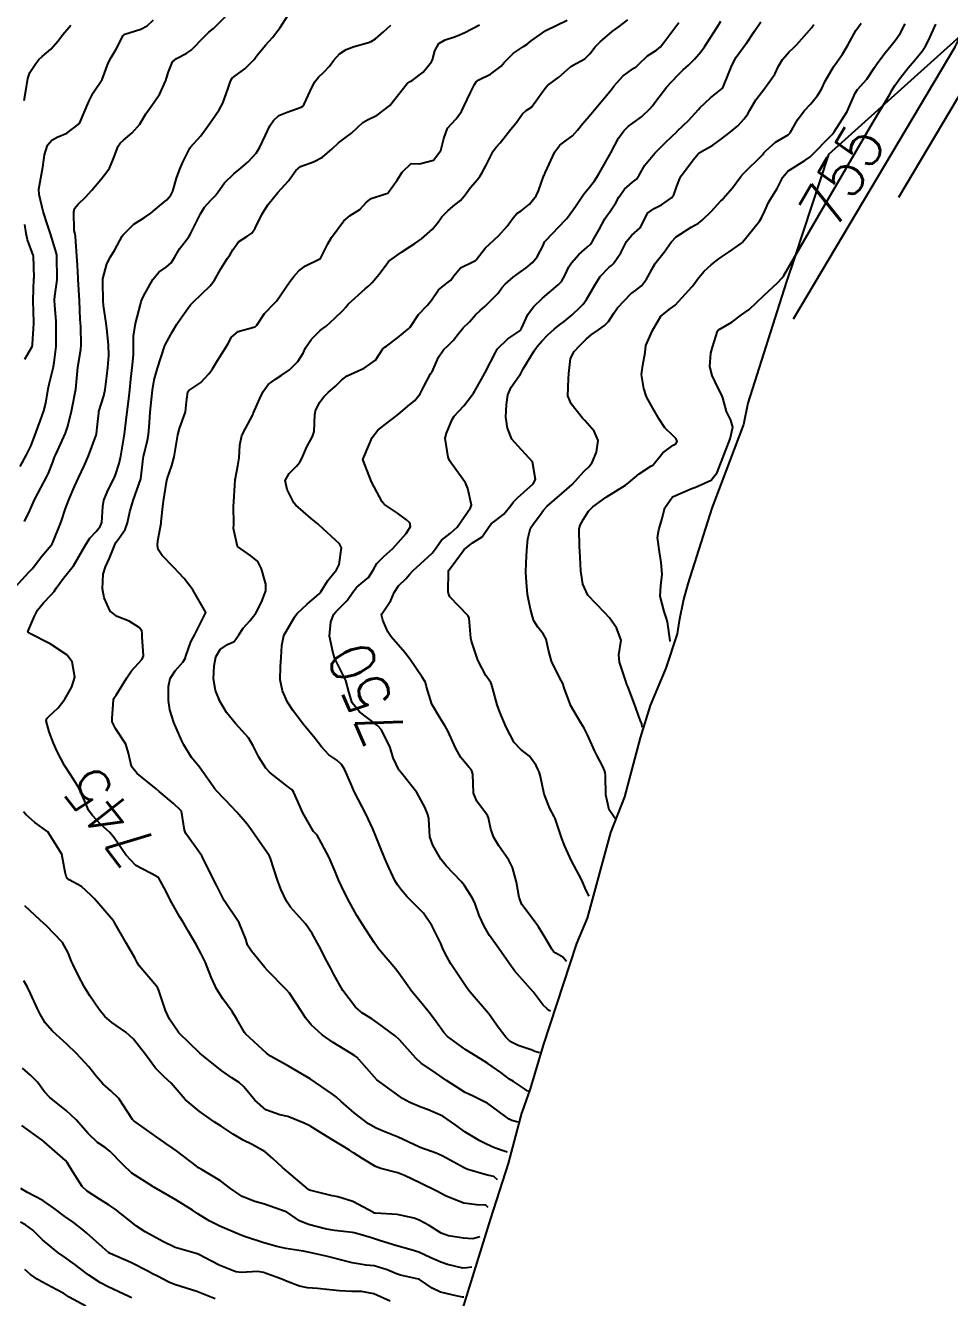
# Model space of a CAD drawing. Header units: metres. Extents: x 318500 to 325275, y 7408834 to 7428799.
# Drawn here: x 321988.2 to 322071.6, y 7416467.4 to 7416582.3 of the extents above; entities that cross this region are included whole.
import ezdxf
from ezdxf.enums import TextEntityAlignment as Align

# ---------------------------------------------------------------- set-up
doc = ezdxf.new("R2010")
doc.units = ezdxf.units.M
doc.header["$MEASUREMENT"] = 0
for name, color, linetype in [('Area', 45, 'Continuous'), ('Cotas', 45, 'Continuous'), ('Curvas de Nivel 1m', 11, 'Continuous'), ('Curvas de Nivel 5m', 15, 'Continuous')]:
    doc.layers.add(name, color=color, linetype=linetype)
doc.styles.add('Style-STANDARD', font='STANDARD.shx')

msp = doc.modelspace()

# ---------------------------------------------------------------- linework, layer by layer
at = {"layer": 'Area'}
msp.add_lwpolyline([(322079.74, 7416587.78), (322060.72, 7416570.65), (322057.69, 7416561.41), (322056.9, 7416559.09), (322053.42, 7416548.17), (322053.04, 7416546.27), (322050.19, 7416538.7), (322048.02, 7416531.86), (322047.62, 7416530.45), (322047.24, 7416528.51), (322047.04, 7416527.36), (322046.02, 7416524.26), (322044.62, 7416520.88), (322043.7, 7416517.97), (322042.3, 7416512.64), (322041.03, 7416509.4), (322038.94, 7416501.66), (322037.95, 7416499.39), (322034.95, 7416490.2), (322033.77, 7416486.25), (322033.05, 7416484.21), (322033.01, 7416484.05), (322031.8, 7416479.52), (322030.21, 7416474.54), (322028.15, 7416467.95), (322027.2, 7416464.84)], dxfattribs=at)
at = {"layer": 'Curvas de Nivel 1m', "flags": 128}
for points, elevation in [([(321987.24, 7416531.52), (321988.54, 7416532.95), (321988.81, 7416533.23), (321989.03, 7416533.5), (321989.69, 7416534.36), (321990.57, 7416535.4), (321990.63, 7416535.48), (321990.68, 7416535.59), (321991.42, 7416537.47), (321991.82, 7416538.67), (321992.12, 7416539.46), (321992.64, 7416540.65), (321993, 7416541.44), (321993.53, 7416542.57), (321993.91, 7416543.43), (321994.58, 7416545.29), (321994.61, 7416545.42), (321994.72, 7416546.27), (321994.83, 7416547.32), (321994.85, 7416547.42), (321995.3, 7416548.86), (321995.42, 7416549.41), (321995.56, 7416550.62), (321995.66, 7416551.41), (321995.73, 7416552.48), (321995.7, 7416553.41), (321995.59, 7416554.65), (321995.5, 7416555.41), (321995.27, 7416557), (321995.22, 7416557.42), (321995.19, 7416559.11), (321995.21, 7416559.42), (321995.56, 7416560.76), (321995.89, 7416561.41), (321996.29, 7416562.04), (321996.94, 7416563.27), (321997.02, 7416563.4), (321997.99, 7416564.35), (321998.96, 7416564.95), (321999.54, 7416565.36), (322000.32, 7416566.01), (322000.99, 7416566.55), (322001.35, 7416566.98), (322001.51, 7416567.33), (322001.84, 7416568.5), (322002.15, 7416569.33), (322002.42, 7416569.94), (322003.05, 7416571.22), (322003.11, 7416571.32), (322004.03, 7416572.34), (322004.74, 7416573.3), (322005.09, 7416573.8), (322005.71, 7416574.67), (322006.03, 7416575.28), (322006.5, 7416576.65), (322006.73, 7416577.27), (322006.87, 7416577.53), (322007.14, 7416577.76), (322008.02, 7416578.37), (322008.85, 7416579.24), (322008.99, 7416579.42), (322009.17, 7416579.65), (322009.89, 7416580.52), (322010.52, 7416581.22), (322011.2, 7416582.11), (322011.89, 7416583.2)], 744), ([(321988.12, 7416537.51), (321988.61, 7416538.49), (321988.92, 7416539.19), (321989.07, 7416539.5), (321989.59, 7416540.53), (321990.11, 7416541.49), (321990.29, 7416541.85), (321990.67, 7416542.84), (321990.84, 7416543.31), (321990.91, 7416543.48), (321991.1, 7416543.89), (321991.82, 7416545.46), (321992.05, 7416546.12), (321992.36, 7416547.46), (321992.42, 7416547.77), (321992.76, 7416549.45), (321992.94, 7416551.45), (321993.22, 7416553.03), (321993.25, 7416553.44), (321993.21, 7416555.07), (321993.18, 7416555.44), (321993.15, 7416555.75), (321993.08, 7416557.45), (321992.98, 7416559.36), (321992.97, 7416559.45), (321992.91, 7416560.64), (321992.86, 7416561.45), (321992.74, 7416563.25), (321992.69, 7416563.45), (321992.61, 7416563.79), (321992.57, 7416565.46), (321992.65, 7416565.78), (321992.98, 7416566.17), (321993.63, 7416566.8), (321994.19, 7416567.43), (321995.01, 7416568.38), (321995.48, 7416568.95), (321995.79, 7416569.41), (321996.17, 7416570.27), (321996.59, 7416571.4), (321996.77, 7416571.68), (321997.06, 7416571.95), (321997.86, 7416572.6), (321998.54, 7416573.38), (321999.09, 7416574.31), (321999.83, 7416575.36), (322000.35, 7416576.11), (322000.88, 7416577.34), (322000.95, 7416577.53), (322001.14, 7416578.11), (322001.48, 7416579.01), (322001.85, 7416579.33), (322002.72, 7416579.77), (322003.17, 7416580.08), (322004.37, 7416581.3), (322004.78, 7416581.7), (322005.19, 7416582.03), (322006.42, 7416583.27)], 743), ([(322067.07, 7416566.79), (322076.99, 7416583.51)], 757), ([(321987.73, 7416542.45), (321988.3, 7416543.51), (321988.69, 7416544.31), (321989.03, 7416545.16), (321989.16, 7416545.5), (321989.57, 7416546.64), (321989.86, 7416547.49), (321990.04, 7416548.19), (321990.27, 7416549.48), (321990.36, 7416549.89), (321990.73, 7416551.48), (321990.74, 7416551.52), (321990.79, 7416551.85), (321990.98, 7416553.3), (321990.99, 7416553.48), (321990.97, 7416555.34), (321990.97, 7416555.48), (321990.97, 7416555.6), (321990.86, 7416557.01), (321990.82, 7416557.48), (321990.82, 7416557.52), (321990.87, 7416557.84), (321991.06, 7416559.31), (321991.06, 7416559.48), (321991.05, 7416561.34), (321991.05, 7416561.48), (321991.03, 7416561.59), (321990.93, 7416561.99), (321990.47, 7416563.48), (321990.22, 7416564.21), (321989.81, 7416565.49), (321989.44, 7416567.04), (321989.43, 7416567.5), (321989.67, 7416568.83), (321989.79, 7416569.49), (321989.93, 7416570.6), (321990.19, 7416571.49), (321990.59, 7416571.95), (321991.06, 7416572.2), (321991.96, 7416572.57), (321993.08, 7416573.45), (321993.93, 7416575.44), (321994.33, 7416576.22), (321995.13, 7416577.42), (321995.67, 7416578.89), (321995.95, 7416579.41), (321996.41, 7416580.16), (321997.04, 7416581.4), (321997.11, 7416581.47), (321997.18, 7416581.5), (321998.62, 7416581.95), (321999.19, 7416582.28), (321999.76, 7416582.8)], 742), ([(321988.08, 7416575.52), (321988.23, 7416576.4), (321988.41, 7416577.51), (321988.61, 7416578.04), (321989.15, 7416578.87), (321989.43, 7416579.23), (321989.72, 7416579.49), (321990.5, 7416580.15), (321991.17, 7416580.91), (321991.59, 7416581.47), (321992.31, 7416582.34)], 741), ([(322031.71, 7416480.51), (322031.66, 7416480.55), (322031.51, 7416480.58), (322030.56, 7416480.93), (322029.85, 7416481.26), (322029.24, 7416481.57), (322027.87, 7416482.38), (322027.08, 7416482.98), (322025.89, 7416483.79), (322024.52, 7416484.39), (322023.9, 7416484.61), (322022.92, 7416485.03), (322022.26, 7416485.39), (322021.92, 7416485.61), (322019.93, 7416487.07), (322018.14, 7416489.1), (322017.96, 7416489.24), (322017.63, 7416489.44), (322015.98, 7416490.43), (322014.99, 7416491.14), (322014, 7416492.04), (322013.5, 7416492.66), (322013.19, 7416493.16), (322012.04, 7416494.89), (322011.78, 7416495.18), (322010.07, 7416496.93), (322009.81, 7416497.21), (322008.63, 7416498.68), (322008.25, 7416499.23), (322008.1, 7416499.76), (322007.51, 7416501.24), (322006.15, 7416503.26), (322005.49, 7416504.6), (322005.13, 7416505.28), (322004.2, 7416507.18), (322004.14, 7416507.29), (322003.99, 7416507.5), (322002.69, 7416509.31), (322002.56, 7416509.63), (322002.29, 7416511.32), (322002.25, 7416511.4), (322001.58, 7416512.01), (322000.28, 7416513.12), (322000, 7416513.34), (321998.3, 7416514.73), (321997.78, 7416515.38), (321997.51, 7416516.57), (321997.28, 7416517.39), (321996.35, 7416518.8), (321996.05, 7416519.4), (321996.03, 7416519.74), (321996.16, 7416521.4), (321996.23, 7416521.56), (321996.39, 7416521.8), (321997.37, 7416523.39), (321997.79, 7416524.01), (321998.43, 7416524.7), (321998.75, 7416525.05), (321998.87, 7416525.36), (321998.76, 7416527.07), (321998.75, 7416527.37), (321998.71, 7416527.61), (321998.48, 7416527.92), (321997.58, 7416528.49), (321996.49, 7416528.9), (321995.86, 7416529.41), (321995.33, 7416530.59), (321995.17, 7416531.41), (321995.22, 7416532.73), (321995.45, 7416533.41), (321995.8, 7416534.17), (321996.27, 7416535.4), (321996.37, 7416535.6), (321996.58, 7416535.87), (321997.22, 7416536.76), (321997.41, 7416537.39), (321997.62, 7416538.38), (321997.95, 7416539.38), (321998.62, 7416541.34), (321998.63, 7416541.37), (321998.63, 7416541.39), (321998.65, 7416541.59), (321998.84, 7416543.2), (321998.87, 7416543.37), (321999.23, 7416544.83), (321999.31, 7416545.36), (321999.37, 7416546.01), (321999.47, 7416547.36), (321999.58, 7416548.52), (321999.68, 7416549.36), (321999.83, 7416550.3), (322000.13, 7416551.35), (322000.77, 7416553.3), (322000.78, 7416553.34), (322000.78, 7416553.37), (322000.81, 7416553.44), (322001.5, 7416554.67), (322001.89, 7416555.33), (322002.28, 7416555.9), (322002.86, 7416556.73), (322003.12, 7416557.07), (322003.35, 7416557.31), (322004.88, 7416558.77), (322005.29, 7416559.28), (322005.85, 7416560.33), (322006.46, 7416561.27), (322006.65, 7416561.54), (322006.93, 7416562.04), (322007.45, 7416562.75), (322008.19, 7416563.25), (322008.64, 7416563.55), (322008.96, 7416564), (322009.56, 7416565.23), (322010.1, 7416566.1), (322011, 7416567.21), (322011.95, 7416568.26), (322012.61, 7416569.19), (322013.03, 7416569.55), (322014.23, 7416569.98), (322015.04, 7416570.4), (322015.89, 7416571.15), (322016.49, 7416571.71), (322017.07, 7416572.15), (322017.64, 7416572.56), (322018.22, 7416573.11), (322018.66, 7416573.53), (322019.09, 7416573.77), (322019.98, 7416574.21), (322021.11, 7416575.08), (322022.69, 7416577.06), (322022.94, 7416577.24), (322023.13, 7416577.33), (322024.11, 7416578.07), (322024.88, 7416579.02), (322024.97, 7416579.21), (322025.17, 7416580.01), (322025.52, 7416580.68), (322026.11, 7416581.01), (322026.94, 7416581.26), (322027.19, 7416581.35), (322027.87, 7416581.67), (322029.2, 7416582.35)], 746), ([(322032.66, 7416483.25), (322032.13, 7416483.39), (322031.89, 7416483.52), (322029.96, 7416484.94), (322029.93, 7416484.96), (322029.91, 7416484.97), (322028.57, 7416485.61), (322027.92, 7416485.92), (322026.24, 7416486.99), (322025.93, 7416487.22), (322025.24, 7416487.7), (322023.95, 7416488.56), (322023.46, 7416489.03), (322021.98, 7416490.69), (322021.6, 7416491.05), (322020, 7416492.22), (322019.49, 7416492.57), (322018.65, 7416493.09), (322018.02, 7416493.63), (322016.87, 7416495.12), (322016.06, 7416496.58), (322015.77, 7416497.13), (322015.42, 7416497.79), (322014.72, 7416499.14), (322014.11, 7416500.29), (322013.5, 7416501.16), (322012.14, 7416502.67), (322011.77, 7416503.19), (322011.27, 7416504.3), (322010.94, 7416505.2), (322010.35, 7416507.06), (322010.28, 7416507.21), (322010.2, 7416507.33), (322008.89, 7416509.23), (322008.63, 7416509.63), (322008.24, 7416510.15), (322007.31, 7416511.25), (322006.27, 7416512.34), (322005.38, 7416513.27), (322004.3, 7416514.78), (322003.91, 7416515.3), (322003.19, 7416516.17), (322002.5, 7416517.32), (322002.34, 7416517.67), (322001.62, 7416519.33), (322001.24, 7416520.47), (322001.13, 7416521.33), (322001.14, 7416522.6), (322001.28, 7416523.33), (322001.73, 7416524.02), (322002.43, 7416524.8), (322002.64, 7416525.12), (322002.7, 7416525.32), (322003.15, 7416526.62), (322003.5, 7416527.3), (322004.49, 7416529.29), (322003.32, 7416531.31), (322002.54, 7416532.35), (322001.61, 7416533.33), (322000.56, 7416534.43), (322000.2, 7416534.98), (322000.13, 7416535.35), (322000.16, 7416535.76), (322000.45, 7416537.34), (322000.47, 7416537.48), (322000.62, 7416538.85), (322000.67, 7416539.3), (322000.67, 7416539.34), (322000.93, 7416541.06), (322001, 7416541.34), (322001.44, 7416542.56), (322001.64, 7416543.33), (322001.78, 7416544.25), (322001.96, 7416545.33), (322002.13, 7416545.91), (322002.63, 7416547.32), (322002.65, 7416547.4), (322002.74, 7416548.29), (322002.87, 7416549.21), (322002.96, 7416549.32), (322004.03, 7416550.04), (322004.78, 7416550.83), (322004.98, 7416551.09), (322005.11, 7416551.29), (322005.55, 7416552.03), (322006.32, 7416553.27), (322006.5, 7416553.58), (322006.82, 7416554.16), (322007.42, 7416554.67), (322008.84, 7416555.04), (322008.98, 7416555.1), (322009.09, 7416555.24), (322009.8, 7416556.28), (322010.69, 7416557.21), (322010.87, 7416557.41), (322012.12, 7416559.19), (322012.45, 7416559.63), (322012.9, 7416560.13), (322013.49, 7416560.59), (322014.68, 7416561.16), (322014.84, 7416561.24), (322014.92, 7416561.36), (322015.51, 7416562.58), (322015.85, 7416563.15), (322016.97, 7416564.65), (322017.54, 7416565.12), (322018.41, 7416565.68), (322018.99, 7416566.33), (322019.41, 7416566.68), (322020.71, 7416567.08), (322020.92, 7416567.16), (322021, 7416567.23), (322021.76, 7416568.33), (322022.21, 7416569.06), (322023.04, 7416569.83), (322023.8, 7416569.8), (322025.04, 7416570.12), (322025.73, 7416571.01), (322025.98, 7416572.1), (322026.33, 7416573.01), (322026.68, 7416573.41), (322027.09, 7416573.87), (322027.57, 7416574.53), (322027.8, 7416574.99), (322028.38, 7416576.24), (322028.74, 7416576.98), (322028.9, 7416577.21), (322029.14, 7416577.38), (322030.19, 7416577.91), (322031.16, 7416578.61), (322031.31, 7416578.79), (322031.43, 7416578.94), (322032.29, 7416579.81), (322033.18, 7416580.39), (322033.5, 7416580.6), (322033.86, 7416580.91), (322035.2, 7416581.84), (322037.12, 7416582.77)], 747), ([(322033.63, 7416486.03), (322033.51, 7416486.08), (322033.27, 7416486.24), (322032.27, 7416486.91), (322031.93, 7416487.13), (322031.13, 7416487.73), (322029.95, 7416488.55), (322029.3, 7416488.95), (322027.97, 7416489.76), (322026.33, 7416490.99), (322025.99, 7416491.33), (322025.3, 7416492.3), (322024.79, 7416493.01), (322024.02, 7416493.92), (322023.09, 7416495.03), (322022.06, 7416496.49), (322021.64, 7416497.05), (322020.09, 7416498.9), (322020.02, 7416499), (322019.98, 7416499.07), (322019.71, 7416499.46), (322018.63, 7416501.09), (322018.13, 7416501.9), (322017.47, 7416503.11), (322017.02, 7416503.98), (322016.49, 7416505.13), (322016.18, 7416505.89), (322015.62, 7416507.14), (322014.94, 7416508.43), (322014.54, 7416509.16), (322014.39, 7416509.32), (322014.23, 7416509.5), (322013.25, 7416511.17), (322012.43, 7416513.02), (322012.35, 7416513.18), (322012.28, 7416513.25), (322011.96, 7416513.51), (322010.3, 7416514.79), (322009.9, 7416515.22), (322009.29, 7416516.2), (322008.78, 7416517.23), (322008.34, 7416517.96), (322007.19, 7416519.25), (322006.37, 7416520.25), (322005.77, 7416521.27), (322005.36, 7416522.23), (322005.2, 7416523.28), (322005.25, 7416524.46), (322005.39, 7416525.28), (322005.78, 7416525.94), (322006.46, 7416526.38), (322007.06, 7416526.66), (322007.47, 7416527.25), (322007.86, 7416527.86), (322008.48, 7416528.53), (322009, 7416529.23), (322009.53, 7416530.2), (322009.92, 7416531.22), (322009.92, 7416531.83), (322009.52, 7416533.23), (322009.2, 7416533.88), (322008.56, 7416534.38), (322007.37, 7416535.25), (322006.99, 7416536.86), (322007.01, 7416537.26), (322007, 7416538.88), (322007.02, 7416539.26), (322007.11, 7416540.79), (322007.16, 7416541.25), (322007.4, 7416542.52), (322007.51, 7416543.25), (322007.57, 7416544.38), (322007.76, 7416545.25), (322008.08, 7416545.89), (322008.73, 7416547.13), (322008.78, 7416547.24), (322009.38, 7416548.6), (322009.68, 7416549.23), (322010.13, 7416549.86), (322010.78, 7416550.36), (322011.3, 7416550.68), (322012.05, 7416551.19), (322012.8, 7416551.94), (322013.27, 7416552.71), (322013.5, 7416553.17), (322014.03, 7416553.95), (322014.83, 7416554.75), (322015.06, 7416554.93), (322015.35, 7416555.15), (322016.14, 7416555.85), (322016.86, 7416556.56), (322017.13, 7416556.86), (322017.36, 7416557.12), (322018.88, 7416558.51), (322019.21, 7416558.78), (322019.52, 7416559.09), (322020.14, 7416559.85), (322020.92, 7416560.9), (322021, 7416560.99), (322021.11, 7416561.08), (322022.17, 7416561.82), (322022.94, 7416562.32), (322023.38, 7416562.61), (322023.97, 7416563.03), (322024.96, 7416563.89), (322025.46, 7416564.52), (322025.81, 7416565.01), (322026.38, 7416565.6), (322026.99, 7416566.09), (322027.49, 7416566.5), (322027.91, 7416566.99), (322028.37, 7416567.62), (322029.02, 7416568.4), (322029.27, 7416568.72), (322029.42, 7416568.96), (322029.83, 7416569.75), (322030.44, 7416570.95), (322030.7, 7416571.3), (322031.06, 7416571.7), (322031.62, 7416572.39), (322032.04, 7416572.93), (322032.51, 7416573.5), (322033.1, 7416574.33), (322033.41, 7416574.61), (322033.91, 7416574.91), (322035.13, 7416576.65), (322035.36, 7416576.89), (322036.37, 7416577.64), (322037.15, 7416578.33), (322037.44, 7416578.58), (322037.92, 7416578.85), (322038.72, 7416579.29), (322039.17, 7416579.74), (322039.64, 7416580.37), (322040.09, 7416580.83), (322041.2, 7416581.74), (322041.81, 7416582.2), (322042.6, 7416582.8)], 748), ([(322034.62, 7416489.5), (322034.21, 7416489.62), (322033.97, 7416489.75), (322032.71, 7416490.17), (322031.98, 7416490.54), (322031.57, 7416490.92), (322030.9, 7416491.83), (322030.11, 7416492.94), (322030.01, 7416493.06), (322028.35, 7416494.97), (322028.05, 7416495.38), (322026.97, 7416496.99), (322026.61, 7416497.53), (322026.09, 7416498.53), (322025.88, 7416499), (322025.72, 7416499.38), (322024.9, 7416501.01), (322024.14, 7416502.12), (322023.26, 7416503.03), (322022.69, 7416503.58), (322022.16, 7416504.21), (322021.8, 7416504.69), (322021.57, 7416505.06), (322021.01, 7416506.24), (322020.67, 7416507.07), (322020.22, 7416508.17), (322019.85, 7416509.08), (322019.58, 7416509.74), (322018.95, 7416511.09), (322018.27, 7416512.36), (322017.9, 7416513.11), (322017.58, 7416513.82), (322017.01, 7416515.12), (322016.75, 7416515.56), (322016.32, 7416515.94), (322015.6, 7416516.42), (322014.93, 7416517.15), (322014.34, 7416517.92), (322013.33, 7416519.17), (322012.38, 7416520.38), (322011.86, 7416521.19), (322011.41, 7416522.2), (322011.21, 7416523.2), (322011.23, 7416524.4), (322011.29, 7416525.2), (322011.35, 7416526.3), (322011.55, 7416527.19), (322012.49, 7416528.85), (322012.62, 7416529.04), (322012.74, 7416529.18), (322013.64, 7416530.03), (322014.51, 7416530.77), (322014.72, 7416530.96), (322014.87, 7416531.15), (322015.51, 7416532.17), (322016.3, 7416533.13), (322016.55, 7416533.6), (322016.74, 7416535.13), (322016.58, 7416535.49), (322014.74, 7416537.16), (322014.6, 7416537.28), (322014, 7416537.78), (322012.63, 7416538.96), (322012.44, 7416539.18), (322011.85, 7416540.4), (322011.66, 7416541.19), (322012.02, 7416541.83), (322012.67, 7416542.49), (322012.99, 7416542.86), (322013.17, 7416543.18), (322013.63, 7416544.23), (322014.14, 7416545.17), (322014.27, 7416545.61), (322014.35, 7416547.16), (322014.4, 7416547.5), (322014.75, 7416548.23), (322015.14, 7416548.77), (322015.55, 7416549.15), (322016.2, 7416549.71), (322016.78, 7416550.29), (322017.26, 7416550.65), (322018.26, 7416551.11), (322018.79, 7416551.36), (322019.83, 7416552.06), (322020.49, 7416553.08), (322020.66, 7416553.23), (322020.81, 7416553.33), (322021.79, 7416554.1), (322022.84, 7416554.93), (322022.9, 7416554.98), (322022.95, 7416555.05), (322023.7, 7416556.19), (322024.51, 7416557.03), (322024.87, 7416557.5), (322025.49, 7416558.41), (322026.26, 7416559.01), (322026.61, 7416559.28), (322026.9, 7416559.7), (322027.5, 7416560.41), (322028.66, 7416560.97), (322028.84, 7416561.06), (322028.92, 7416561.13), (322029.71, 7416562.18), (322030.53, 7416562.95), (322030.95, 7416563.33), (322031.71, 7416564.18), (322032.25, 7416564.93), (322032.59, 7416565.31), (322032.98, 7416565.57), (322033.73, 7416566.17), (322034.31, 7416566.9), (322034.54, 7416567.37), (322035.03, 7416568.74), (322035.07, 7416568.85), (322035.09, 7416568.89), (322035.13, 7416568.99), (322036.01, 7416570.88), (322036.45, 7416571.48), (322037.07, 7416571.93), (322037.59, 7416572.34), (322038.05, 7416572.85), (322038.52, 7416573.42), (322039.1, 7416574.1), (322039.44, 7416574.5), (322039.7, 7416574.83), (322041.13, 7416576.53), (322041.34, 7416576.81), (322042.18, 7416577.76), (322043.15, 7416578.43), (322043.36, 7416578.57), (322043.57, 7416578.78), (322044.38, 7416579.56), (322045.18, 7416580.06), (322045.56, 7416580.38), (322045.85, 7416580.75), (322047.21, 7416582.58)], 749), ([(322037.05, 7416497.75), (322036.73, 7416498.14), (322036.09, 7416498.52), (322035.9, 7416498.67), (322035.74, 7416498.87), (322035.19, 7416499.79), (322034.53, 7416500.88), (322034.13, 7416501.44), (322033.03, 7416502.91), (322032.79, 7416503.54), (322032.56, 7416504.91), (322032.19, 7416506.23), (322031.84, 7416506.92), (322030.96, 7416508.19), (322030.49, 7416508.94), (322030.24, 7416509.72), (322030.03, 7416510.72), (322029.93, 7416510.94), (322028.98, 7416512.25), (322028.65, 7416512.96), (322028.61, 7416514.66), (322028.52, 7416514.97), (322028.44, 7416515.1), (322028.31, 7416515.25), (322027.53, 7416516.19), (322027.07, 7416516.99), (322026.35, 7416518.59), (322026.12, 7416519), (322025.64, 7416519.74), (322024.91, 7416521.01), (322024.41, 7416522.56), (322024.33, 7416522.94), (322024.29, 7416523.02), (322024.02, 7416523.43), (322022.96, 7416525.04), (322022.45, 7416525.66), (322021.22, 7416527.07), (322020.93, 7416527.53), (322020.49, 7416528.59), (322020.37, 7416529.08), (322020.4, 7416529.17), (322020.49, 7416529.29), (322021.21, 7416530.37), (322021.5, 7416531.07), (322021.9, 7416531.69), (322022.54, 7416532.32), (322022.89, 7416532.7), (322023.18, 7416533.04), (322024.56, 7416534.3), (322024.93, 7416534.65), (322025.19, 7416535.01), (322025.79, 7416535.8), (322026.59, 7416536.44), (322027.2, 7416536.99), (322028.39, 7416538.74), (322028.47, 7416538.97), (322028.16, 7416540.49), (322027.95, 7416540.98), (322026.68, 7416542.72), (322026.49, 7416543), (322026.38, 7416543.3), (322026.11, 7416545.01), (322026.24, 7416545.48), (322026.73, 7416546.7), (322026.92, 7416547), (322027.8, 7416547.93), (322028.56, 7416548.97), (322028.65, 7416549.09), (322028.76, 7416549.25), (322029.4, 7416550.34), (322029.72, 7416550.96), (322030.69, 7416552.83), (322030.74, 7416552.94), (322030.77, 7416552.98), (322030.81, 7416553.05), (322031.76, 7416554), (322032.84, 7416554.71), (322032.94, 7416554.81), (322033, 7416554.92), (322033.56, 7416556.2), (322034.07, 7416556.9), (322034.88, 7416557.68), (322036.31, 7416558.87), (322036.6, 7416559.16), (322036.9, 7416559.71), (322037.27, 7416560.5), (322037.5, 7416560.85), (322038.18, 7416561.6), (322038.94, 7416562.28), (322039.22, 7416562.56), (322039.41, 7416562.83), (322040.01, 7416563.87), (322040.53, 7416564.82), (322040.7, 7416565.09), (322040.98, 7416565.48), (322041.51, 7416566.28), (322041.78, 7416566.8), (322042.29, 7416567.52), (322043.02, 7416568.16), (322043.37, 7416568.43), (322043.61, 7416568.77), (322044.14, 7416569.67), (322045.05, 7416570.76), (322046.04, 7416571.77), (322047.04, 7416572.73), (322047.06, 7416572.75), (322047.08, 7416572.78), (322048.08, 7416573.73), (322048.97, 7416574.7), (322049.11, 7416574.86), (322050.05, 7416575.76), (322051.13, 7416576.62), (322051.18, 7416576.68), (322051.74, 7416578.08), (322051.98, 7416578.67), (322052.39, 7416579.45), (322053.19, 7416580.55), (322053.24, 7416580.6), (322053.27, 7416580.65), (322054.05, 7416581.79), (322054.61, 7416582.64)], 751), ([(322039.1, 7416503.64), (322038.83, 7416504.16), (322038.44, 7416505.1), (322038.18, 7416505.62), (322037.52, 7416506.85), (322036.9, 7416508.17), (322036.63, 7416508.86), (322036.24, 7416510.05), (322036.04, 7416510.66), (322035.95, 7416510.86), (322035.56, 7416511.57), (322035.06, 7416512.88), (322034.72, 7416514.47), (322034.58, 7416514.89), (322034.5, 7416515.07), (322034.32, 7416515.46), (322033.72, 7416516.3), (322032.94, 7416516.91), (322032.34, 7416517.53), (322031.62, 7416518.93), (322031.05, 7416520.26), (322030.81, 7416520.94), (322030.4, 7416522.37), (322030.28, 7416522.81), (322030.22, 7416522.94), (322029.78, 7416523.59), (322029.05, 7416524.96), (322028.47, 7416526.68), (322028.43, 7416526.97), (322028.28, 7416528.76), (322028.19, 7416528.97), (322026.52, 7416530.69), (322026.4, 7416531), (322026.39, 7416531.14), (322026.4, 7416533), (322026.45, 7416533.1), (322026.55, 7416533.25), (322027.81, 7416534.98), (322028.58, 7416535.57), (322029.44, 7416536.11), (322030.01, 7416536.95), (322030.25, 7416537.3), (322030.61, 7416537.57), (322031.4, 7416538.15), (322032.04, 7416538.93), (322032.28, 7416539.28), (322032.64, 7416539.62), (322034.05, 7416540.9), (322034.27, 7416541.28), (322033.98, 7416542.9), (322032.7, 7416544.29), (322032.14, 7416544.93), (322031.72, 7416545.93), (322031.58, 7416546.93), (322031.63, 7416548.05), (322031.76, 7416548.93), (322032.06, 7416549.63), (322032.79, 7416550.65), (322032.91, 7416550.8), (322032.98, 7416550.92), (322033.16, 7416551.28), (322034.15, 7416552.9), (322034.42, 7416553.29), (322034.82, 7416553.79), (322035.37, 7416554.35), (322035.96, 7416554.87), (322036.44, 7416555.27), (322036.85, 7416555.57), (322037.56, 7416556.15), (322038.3, 7416556.85), (322038.57, 7416557.14), (322038.88, 7416557.55), (322039.62, 7416558.83), (322040.11, 7416559.62), (322040.91, 7416560.47), (322041.11, 7416560.62), (322041.32, 7416560.8), (322041.98, 7416561.75), (322042.47, 7416562.79), (322042.96, 7416563.37), (322043.72, 7416564.02), (322044.11, 7416564.77), (322044.39, 7416565.35), (322044.99, 7416565.77), (322045.63, 7416566.11), (322046.54, 7416566.74), (322046.74, 7416567), (322047.02, 7416567.77), (322047.28, 7416568.48), (322047.41, 7416568.72), (322048.53, 7416570.19), (322048.94, 7416570.7), (322049, 7416570.75), (322049.05, 7416570.79), (322050.27, 7416571.48), (322051.07, 7416572.07), (322051.85, 7416572.67), (322052.53, 7416573.22), (322053.1, 7416573.86), (322053.42, 7416574.33), (322053.61, 7416574.64), (322054.17, 7416575.59), (322054.96, 7416576.63), (322055.04, 7416576.73), (322055.13, 7416576.85), (322055.86, 7416577.91), (322056.21, 7416578.61), (322056.56, 7416579.22), (322057.18, 7416579.92), (322057.52, 7416580.26), (322057.85, 7416580.59), (322059.21, 7416582.13), (322059.39, 7416582.38)], 752), ([(322041.52, 7416510.59), (322041.3, 7416510.87), (322040.92, 7416511.46), (322040.62, 7416512.8), (322040.59, 7416514.52), (322040.56, 7416514.81), (322040.5, 7416515), (322040.32, 7416515.42), (322039.83, 7416516.32), (322039.6, 7416516.82), (322038.96, 7416518.22), (322038.65, 7416518.84), (322038.37, 7416519.3), (322037.44, 7416520.85), (322036.89, 7416522.37), (322036.72, 7416522.86), (322036.42, 7416523.42), (322035.72, 7416524.87), (322035.45, 7416525.88), (322035.23, 7416526.88), (322034.94, 7416527.35), (322034.48, 7416527.94), (322034.12, 7416528.53), (322033.99, 7416528.9), (322033.82, 7416529.58), (322033.54, 7416530.9), (322033.44, 7416532.01), (322033.39, 7416532.91), (322033.41, 7416533.76), (322033.49, 7416534.91), (322033.56, 7416535.93), (322033.82, 7416536.9), (322034.14, 7416537.37), (322034.62, 7416538.01), (322034.99, 7416538.52), (322035.33, 7416538.88), (322036.64, 7416540.02), (322037.09, 7416540.41), (322037.56, 7416540.85), (322038.09, 7416541.42), (322038.67, 7416542.04), (322039.08, 7416542.43), (322039.39, 7416542.83), (322039.77, 7416543.75), (322039.91, 7416544.82), (322039.57, 7416545.67), (322038.73, 7416546.61), (322038.51, 7416546.84), (322037.47, 7416548.13), (322037.18, 7416548.86), (322037.25, 7416550.39), (322037.28, 7416550.86), (322037.43, 7416552.22), (322037.74, 7416552.85), (322038.26, 7416553.4), (322038.83, 7416553.96), (322039.29, 7416554.37), (322039.95, 7416554.82), (322040.48, 7416555.19), (322040.85, 7416555.57), (322041.34, 7416556.32), (322041.67, 7416556.8), (322042.88, 7416558.06), (322043.3, 7416558.37), (322043.82, 7416558.77), (322044.29, 7416559.38), (322044.92, 7416560.53), (322045, 7416560.68), (322045.05, 7416560.76), (322045.87, 7416561.81), (322046.52, 7416562.74), (322046.95, 7416563.2), (322048.33, 7416564.07), (322048.97, 7416564.45), (322049.12, 7416564.55), (322049.32, 7416564.7), (322050.16, 7416565.52), (322051, 7416566.45), (322051.11, 7416566.56), (322051.22, 7416566.68), (322052.05, 7416567.63), (322052.79, 7416568.65), (322053.03, 7416568.92), (322054.75, 7416570.62), (322054.89, 7416570.78), (322055.06, 7416570.97), (322055.93, 7416571.75), (322057.08, 7416572.43), (322057.17, 7416572.5), (322057.25, 7416572.6), (322057.92, 7416573.77), (322058.52, 7416574.58), (322059.12, 7416575.23), (322059.73, 7416575.96), (322060.09, 7416576.56), (322060.42, 7416577.28), (322061.16, 7416578.55), (322061.99, 7416579.72), (322062.46, 7416580.53), (322063.2, 7416581.83), (322063.67, 7416582.51)], 753), ([(322043.9, 7416518.93), (322043.85, 7416519.22), (322043.74, 7416519.5), (322043.57, 7416519.96), (322043.29, 7416520.77), (322042.6, 7416522.59), (322042.52, 7416522.78), (322042.41, 7416523.07), (322041.84, 7416524.79), (322041.79, 7416525.45), (322042.01, 7416526.79), (322041.58, 7416527.89), (322040.93, 7416528.8), (322040.5, 7416529.27), (322038.99, 7416530.83), (322038.54, 7416531.85), (322038.38, 7416532.84), (322038.36, 7416533.03), (322038.27, 7416534.84), (322038.25, 7416535.17), (322038.22, 7416536.84), (322038.3, 7416537.15), (322038.61, 7416537.71), (322039.04, 7416538.42), (322039.43, 7416538.83), (322040.64, 7416539.68), (322042.38, 7416540.78), (322042.54, 7416540.9), (322042.65, 7416541), (322043.62, 7416541.81), (322044.68, 7416542.49), (322044.85, 7416542.59), (322045.02, 7416542.75), (322045.75, 7416543.69), (322046.7, 7416544.38), (322046.92, 7416544.51), (322047.05, 7416544.72), (322046.96, 7416544.97), (322046.71, 7416545.19), (322045.93, 7416545.95), (322045.42, 7416546.75), (322044.75, 7416547.93), (322044.29, 7416548.76), (322044.03, 7416549.51), (322043.83, 7416550.77), (322043.94, 7416551.62), (322044.15, 7416552.77), (322044.21, 7416553.38), (322044.84, 7416554.76), (322045.58, 7416556.03), (322046.46, 7416556.74), (322046.87, 7416557.04), (322048.41, 7416558.71), (322048.62, 7416558.98), (322048.9, 7416559.38), (322049.5, 7416560.1), (322050.12, 7416560.69), (322050.57, 7416561.04), (322050.93, 7416561.3), (322051.75, 7416561.86), (322052.86, 7416562.65), (322052.95, 7416562.74), (322054.48, 7416564.63), (322054.67, 7416564.93), (322054.98, 7416565.56), (322055.31, 7416566.31), (322055.49, 7416566.62), (322056.07, 7416567.56), (322056.6, 7416568.6), (322057.04, 7416569.13), (322058.57, 7416570.1), (322059.05, 7416570.43), (322061, 7416572.4), (322061.04, 7416572.45), (322061.22, 7416572.69), (322062.4, 7416574.53), (322063.13, 7416576.18), (322063.34, 7416576.52), (322064.19, 7416577.46), (322064.88, 7416578.49), (322064.98, 7416578.67), (322065.17, 7416578.95), (322065.83, 7416579.83), (322066.38, 7416580.48), (322066.74, 7416580.93), (322067.2, 7416581.58), (322067.65, 7416582.46)], 754), ([(322057.57, 7416555.81), (322072.14, 7416580.37), (322072.62, 7416581.28), (322072.91, 7416582.1), (322073.04, 7416582.39)], 756), ([(321988.14, 7416552.16), (321988.81, 7416553.3), (321988.85, 7416553.46), (321988.85, 7416553.5), (321988.96, 7416555.38), (321988.96, 7416555.5), (321988.92, 7416557.44), (321988.92, 7416557.5), (321988.98, 7416559.4), (321988.99, 7416559.5), (321988.94, 7416561.48), (321988.94, 7416561.5), (321988.92, 7416561.56), (321988.38, 7416562.95), (321988.27, 7416563.51), (321988.16, 7416564.31)], 741), ([(322029.98, 7416475.54), (322029.78, 7416475.73), (322028.97, 7416475.77), (322027.78, 7416475.92), (322026.21, 7416476.57), (322025.8, 7416476.78), (322025.35, 7416477), (322023.81, 7416477.76), (322022.44, 7416478.42), (322021.82, 7416478.66), (322020.31, 7416479.07), (322019.83, 7416479.25), (322018.67, 7416479.92), (322017.84, 7416480.48), (322017.46, 7416480.72), (322016.79, 7416481.12), (322015.86, 7416481.68), (322014.47, 7416482.54), (322013.88, 7416482.9), (322013.37, 7416483.16), (322011.89, 7416483.74), (322011.18, 7416483.9), (322009.9, 7416484.35), (322008.92, 7416485.22), (322007.92, 7416486.44), (322007.51, 7416486.82), (322006.85, 7416487.25), (322005.94, 7416487.89), (322004.17, 7416489.29), (322003.96, 7416489.47), (322002.07, 7416491.31), (322001.99, 7416491.4), (322001.23, 7416492.55), (322000.84, 7416493.33), (322000.26, 7416495.12), (322000.16, 7416495.34), (322000.04, 7416495.52), (321998.48, 7416497.36), (321998.32, 7416497.61), (321998.08, 7416498.08), (321997.32, 7416499.38), (321996.29, 7416501.22), (321996.18, 7416501.39), (321996.12, 7416501.47), (321994.43, 7416503.42), (321994.29, 7416503.56), (321994.15, 7416503.72), (321993.27, 7416504.54), (321992.17, 7416505.14), (321991.99, 7416505.27), (321991.88, 7416505.45), (321991.81, 7416505.82), (321991.49, 7416507.46), (321990.23, 7416509.47), (321989.06, 7416510.31), (321988.25, 7416511.02), (321988.02, 7416511.28)], 744), ([(322029.23, 7416472.87), (322029.03, 7416472.82), (322028.61, 7416472.69), (322027.75, 7416472.76), (322026.4, 7416472.98), (322025.75, 7416473.21), (322024.65, 7416473.9), (322023.76, 7416474.4), (322023.31, 7416474.57), (322021.77, 7416474.9), (322019.83, 7416475.01), (322019.77, 7416475.02), (322019.73, 7416475.03), (322019.65, 7416475.07), (322017.78, 7416476.07), (322016.41, 7416476.5), (322015.79, 7416476.63), (322013.85, 7416477.1), (322013.8, 7416477.12), (322013.76, 7416477.15), (322011.82, 7416478.83), (322011.39, 7416479.19), (322010.57, 7416479.93), (322009.84, 7416480.57), (322008.69, 7416481.22), (322007.86, 7416481.61), (322006.96, 7416482.15), (322005.87, 7416482.87), (322005.25, 7416483.27), (322003.89, 7416484.23), (322002.63, 7416485.3), (322001.92, 7416486.12), (322001.37, 7416486.77), (322000.73, 7416487.33), (321999.94, 7416488.11), (321999.04, 7416489.35), (321997.98, 7416490.74), (321997.27, 7416491.38), (321996, 7416492.25), (321995.38, 7416492.78), (321994.88, 7416493.41), (321994.03, 7416494.65), (321993.53, 7416495.43), (321992.96, 7416496.53), (321992.52, 7416497.44), (321992.38, 7416497.75), (321992.08, 7416498.53), (321991.55, 7416499.46), (321990.11, 7416500.96), (321989.55, 7416501.48), (321988.14, 7416502.79)], 743), ([(322028.51, 7416470.15), (322028.07, 7416470.07), (322027.71, 7416470.04), (322026.31, 7416470.38), (322025.71, 7416470.59), (322025.43, 7416470.71), (322024.81, 7416471), (322023.73, 7416471.49), (322023.05, 7416471.71), (322021.74, 7416472.08), (322020.27, 7416472.53), (322019.74, 7416472.7), (322019.46, 7416472.79), (322018.42, 7416473.09), (322017.9, 7416473.25), (322017.75, 7416473.28), (322016.1, 7416473.47), (322015.75, 7416473.51), (322015.28, 7416473.61), (322013.76, 7416474.01), (322012.94, 7416474.34), (322011.77, 7416475.14), (322011.74, 7416475.15), (322011.66, 7416475.18), (322009.78, 7416475.83), (322008.93, 7416476.07), (322007.79, 7416476.52), (322006.71, 7416477.25), (322005.81, 7416477.94), (322004.17, 7416478.93), (322003.83, 7416479.13), (322003.61, 7416479.29), (322001.84, 7416480.65), (322001.45, 7416480.92), (322000.88, 7416481.32), (321999.86, 7416482.05), (321997.99, 7416483.37), (321997.88, 7416483.48), (321996.64, 7416485.38), (321995.92, 7416486.08), (321995.21, 7416486.69), (321994.6, 7416487.41), (321993.94, 7416488.24), (321992.83, 7416489.44), (321991.97, 7416490.26), (321990.64, 7416491.46), (321990, 7416492.21), (321989.54, 7416493.01), (321989.31, 7416493.48), (321988.67, 7416494.85), (321988.37, 7416495.5), (321988.05, 7416496.01)], 742), ([(322027.79, 7416467.43), (322027.67, 7416467.44), (322027.09, 7416467.57), (322025.68, 7416467.89), (322024.92, 7416468.24), (322023.78, 7416469.02), (322023.72, 7416469.05), (322023.69, 7416469.06), (322022.08, 7416469.43), (322021.7, 7416469.55), (322020.87, 7416469.89), (322019.71, 7416470.25), (322018.97, 7416470.34), (322017.71, 7416470.53), (322015.83, 7416471.02), (322015.72, 7416471.05), (322015.37, 7416471.13), (322013.73, 7416471.51), (322013.29, 7416471.59), (322011.73, 7416471.84), (322010.92, 7416472), (322009.74, 7416472.34), (322008.09, 7416472.89), (322007.75, 7416473.01), (322007.18, 7416473.24), (322006.17, 7416473.67), (322005.76, 7416473.85), (322004.81, 7416474.33), (322003.77, 7416474.97), (322003.28, 7416475.29), (322001.78, 7416476.23), (321999.87, 7416477.34), (321999.8, 7416477.38), (321999.71, 7416477.44), (321997.82, 7416478.65), (321997.03, 7416479.38), (321995.84, 7416480.61), (321995.4, 7416480.95), (321994.7, 7416481.41), (321993.86, 7416482.21), (321992.8, 7416483.44), (321991.89, 7416484.29), (321990.4, 7416485.47), (321989.92, 7416485.98), (321989.29, 7416486.84), (321988.68, 7416487.49), (321987.94, 7416488.11)], 741), ([(322005.33, 7416467.27), (322004.15, 7416467.76), (322003.68, 7416467.95), (322002.73, 7416468.25), (322001.68, 7416468.57), (322001.16, 7416468.79), (322000.12, 7416469.33), (321999.69, 7416469.55), (321999.27, 7416469.78), (321997.71, 7416470.57), (321995.87, 7416471.39), (321995.72, 7416471.48), (321995.18, 7416471.94), (321993.75, 7416473.21), (321993.51, 7416473.42), (321992.52, 7416474.2), (321991.76, 7416474.73), (321990.76, 7416475.46), (321989.78, 7416476.17), (321988.38, 7416476.9), (321987.8, 7416477.24)], 739), ([(321997.8, 7416467.37), (321997.72, 7416467.42), (321997.67, 7416467.44), (321997.55, 7416467.5), (321995.68, 7416468.37), (321995, 7416468.72), (321993.92, 7416469.42), (321993.69, 7416469.59), (321992.66, 7416470.39), (321991.71, 7416471.08), (321991.14, 7416471.46), (321989.74, 7416472.62), (321988.88, 7416473.48), (321988.22, 7416473.96), (321987.76, 7416474.2)], 738), ([(321993.66, 7416466.61), (321992.15, 7416467.44), (321991.86, 7416467.64), (321991.67, 7416467.76), (321991.03, 7416468.1), (321989.68, 7416468.81), (321989.27, 7416469.06), (321988.66, 7416469.49), (321988.15, 7416469.94)], 737)]:
    msp.add_lwpolyline(points, dxfattribs=dict(at, elevation=elevation))
at = {"layer": 'Curvas de Nivel 5m', "flags": 128}
for points, elevation in [([(322030.84, 7416478.02), (322030.51, 7416478.32), (322029.82, 7416478.49), (322028.16, 7416478.96), (322027.93, 7416479.07), (322027.83, 7416479.12), (322027.49, 7416479.31), (322025.84, 7416480.21), (322025.29, 7416480.45), (322023.85, 7416480.96), (322023.8, 7416480.98), (322023.72, 7416481.02), (322021.86, 7416481.9), (322020.5, 7416482.44), (322019.87, 7416482.69), (322019.18, 7416483.08), (322017.89, 7416484.07), (322016.72, 7416485.12), (322016.28, 7416485.49), (322015.92, 7416485.76), (322013.93, 7416487.15), (322011.95, 7416488.29), (322010.34, 7416489.2), (322009.96, 7416489.48), (322008.08, 7416491.23), (322007.99, 7416491.35), (322007.31, 7416492.54), (322006.86, 7416493.25), (322006.03, 7416494.39), (322005.46, 7416495.27), (322004.98, 7416496.35), (322004.63, 7416497.28), (322004.46, 7416497.67), (322004.08, 7416498.46), (322003.62, 7416499.29), (322002.94, 7416500.47), (322002.44, 7416501.31), (322002.13, 7416501.81), (322001.29, 7416503.32), (322000.91, 7416504.08), (322000.22, 7416505.34), (322000.17, 7416505.38), (322000.08, 7416505.43), (321998.19, 7416506.41), (321997.26, 7416507.38), (321996.22, 7416508.93), (321995.83, 7416509.4), (321995, 7416510.17), (321994.25, 7416510.95), (321994.04, 7416511.21), (321993.91, 7416511.43), (321993.66, 7416512.03), (321993.02, 7416513.44), (321992.3, 7416514.59), (321991.75, 7416515.46), (321991.08, 7416516.71), (321990.73, 7416517.47), (321990.35, 7416518.5), (321990.09, 7416519.48), (321990.15, 7416519.7), (321990.37, 7416519.94), (321991.17, 7416520.68), (321991.76, 7416521.46), (321992.4, 7416522.55), (321992.67, 7416523.45), (321992.43, 7416524.81), (321991.94, 7416525.46), (321990.45, 7416526.45), (321988.55, 7416527.42), (321988.47, 7416527.46), (321988.42, 7416527.5), (321988.47, 7416527.67), (321989.03, 7416528.95), (321989.29, 7416529.49), (321989.83, 7416530.16), (321990.51, 7416530.84), (321990.81, 7416531.18), (321990.99, 7416531.47), (321991.63, 7416532.37), (321992.51, 7416533.45), (321992.55, 7416533.5), (321993.65, 7416535.43), (321994.03, 7416535.98), (321994.59, 7416536.58), (321994.96, 7416537.05), (321995.1, 7416537.41), (321995.19, 7416538.84), (321995.29, 7416539.41), (321995.68, 7416540.36), (321996.22, 7416541.4), (321996.35, 7416541.71), (321996.67, 7416542.73), (321996.8, 7416543.28), (321996.83, 7416543.4), (321997.09, 7416545.01), (321997.15, 7416545.39), (321997.22, 7416545.9), (321997.39, 7416547.39), (321997.55, 7416548.58), (321997.64, 7416549.39), (321997.72, 7416550.34), (321997.85, 7416551.38), (321997.98, 7416552.56), (321997.98, 7416553.38), (321997.97, 7416554.23), (321998.14, 7416555.38), (321998.59, 7416557.09), (321998.67, 7416557.37), (321998.87, 7416557.86), (321999.72, 7416559.36), (322000.24, 7416560.01), (322000.91, 7416560.48), (322001.37, 7416560.87), (322001.68, 7416561.33), (322002.13, 7416562.13), (322002.95, 7416563.21), (322003, 7416563.27), (322003.02, 7416563.32), (322003.1, 7416563.47), (322004, 7416565.3), (322004.38, 7416565.9), (322004.99, 7416566.54), (322005.35, 7416566.92), (322005.61, 7416567.28), (322006.19, 7416568.1), (322007.02, 7416568.9), (322007.22, 7416569.06), (322007.47, 7416569.26), (322008.31, 7416569.97), (322009.05, 7416570.77), (322009.35, 7416571.24), (322009.89, 7416572.4), (322010.29, 7416573.22), (322010.6, 7416573.71), (322011.09, 7416574.17), (322011.83, 7416574.47), (322013.11, 7416574.91), (322013.26, 7416575.02), (322013.38, 7416575.18), (322013.93, 7416576.36), (322014.3, 7416577.17), (322014.67, 7416577.64), (322015.14, 7416578.08), (322015.67, 7416578.63), (322016.04, 7416579.15), (322016.56, 7416579.74), (322017.17, 7416580.13), (322017.9, 7416580.4), (322019.18, 7416580.76), (322019.43, 7416580.85), (322019.82, 7416581.09), (322020.55, 7416581.73), (322021.2, 7416582.34)], 745), ([(322035.62, 7416493.27), (322035.5, 7416493.32), (322035.33, 7416493.48), (322034.95, 7416493.8), (322034.13, 7416494.89), (322034.04, 7416495.01), (322032.37, 7416496.92), (322032.24, 7416497.08), (322032.07, 7416497.32), (322030.94, 7416498.93), (322030.11, 7416500.11), (322029.62, 7416500.95), (322029.18, 7416501.91), (322028.8, 7416502.96), (322028.61, 7416503.42), (322028.16, 7416504.14), (322027.83, 7416504.64), (322027.55, 7416504.98), (322026.19, 7416506.39), (322025.73, 7416507), (322024.98, 7416508.25), (322024.72, 7416509.02), (322024.62, 7416510.64), (322024.53, 7416511.02), (322024.26, 7416511.7), (322023.54, 7416513.03), (322022.3, 7416514.58), (322021.91, 7416515.06), (322021.41, 7416516.16), (322021.13, 7416517.07), (322020.35, 7416518.69), (322019.99, 7416519.08), (322018.38, 7416520.31), (322017.7, 7416521.11), (322017.4, 7416522.11), (322017.14, 7416523.12), (322016.43, 7416524.57), (322016.15, 7416525.13), (322015.98, 7416525.6), (322015.67, 7416527.14), (322015.77, 7416528.42), (322016.06, 7416529.14), (322016.25, 7416529.38), (322016.5, 7416529.61), (322017.26, 7416530.37), (322017.77, 7416531.11), (322018.09, 7416531.54), (322018.53, 7416531.9), (322019.18, 7416532.45), (322019.6, 7416533.09), (322019.95, 7416533.7), (322020.56, 7416534.32), (322021.39, 7416535.07), (322022.59, 7416536.42), (322022.99, 7416537.04), (322022.92, 7416537.37), (322022.61, 7416537.64), (322021.81, 7416538.25), (322020.63, 7416539.03), (322020.57, 7416539.08), (322020.43, 7416539.28), (322019.44, 7416541.09), (322018.68, 7416543.1), (322019.27, 7416544.52), (322019.52, 7416545.09), (322020.04, 7416545.76), (322020.72, 7416546.29), (322021.75, 7416547.06), (322022.27, 7416547.52), (322022.74, 7416547.91), (322023.37, 7416548.42), (322023.85, 7416549.03), (322024.16, 7416549.63), (322024.79, 7416550.82), (322024.87, 7416550.94), (322024.92, 7416551.02), (322025.49, 7416552.33), (322025.97, 7416553.01), (322026.41, 7416553.41), (322026.82, 7416553.85), (322027.33, 7416554.5), (322027.74, 7416554.99), (322028.29, 7416555.54), (322028.86, 7416556.15), (322029.27, 7416556.56), (322029.73, 7416556.96), (322030.88, 7416558.12), (322031.23, 7416558.59), (322031.52, 7416558.93), (322032.26, 7416559.56), (322032.91, 7416560.04), (322033.41, 7416560.42), (322033.98, 7416560.9), (322034.41, 7416561.41), (322034.94, 7416562.44), (322035.09, 7416562.75), (322035.19, 7416562.89), (322036.97, 7416564.73), (322037.03, 7416564.8), (322037.08, 7416564.86), (322037.88, 7416565.96), (322038.49, 7416566.85), (322038.7, 7416567.15), (322039.01, 7416567.55), (322039.58, 7416568.27), (322039.96, 7416568.83), (322041.05, 7416570.81), (322041.75, 7416572.12), (322042.23, 7416572.79), (322042.66, 7416573.21), (322043.09, 7416573.51), (322043.83, 7416574.04), (322044.59, 7416574.77), (322044.82, 7416575.05), (322045.12, 7416575.46), (322046.11, 7416576.75), (322046.59, 7416577.28), (322047.15, 7416577.85), (322047.59, 7416578.28), (322048.08, 7416578.72), (322048.62, 7416579.27), (322049.18, 7416579.93), (322049.51, 7416580.38), (322049.72, 7416580.7), (322050.67, 7416582.15), (322051, 7416582.68)], 750), ([(322046.44, 7416526.66), (322046.43, 7416526.69), (322046.42, 7416526.73), (322046.17, 7416528.42), (322046.09, 7416528.74), (322045.88, 7416529.36), (322045.53, 7416530.74), (322045.59, 7416531.69), (322045.69, 7416532.74), (322045.6, 7416533.78), (322045.45, 7416534.75), (322045.29, 7416536.05), (322045.39, 7416536.75), (322045.67, 7416537.69), (322045.94, 7416538.74), (322046.64, 7416539.72), (322048.45, 7416540.51), (322048.65, 7416540.58), (322048.92, 7416540.7), (322050.13, 7416541.22), (322050.67, 7416541.92), (322051.85, 7416544.95), (322052.08, 7416546.01), (322051.89, 7416546.66), (322051.51, 7416547.44), (322051.19, 7416548.67), (322051.07, 7416548.98), (322050.77, 7416549.55), (322050.21, 7416550.69), (322049.99, 7416551.5), (322050.08, 7416552.69), (322050.25, 7416553.25), (322050.7, 7416554.68), (322050.75, 7416554.77), (322050.84, 7416554.83), (322052, 7416555.51), (322052.86, 7416556.15), (322053.16, 7416556.36), (322053.55, 7416556.64), (322054.88, 7416557.9), (322056.12, 7416559.04), (322056.54, 7416559.51), (322056.69, 7416559.73), (322059.86, 7416565.17), (322064.72, 7416573.53), (322066.22, 7416576.03), (322066.48, 7416576.48), (322066.72, 7416576.89), (322067.15, 7416577.5), (322067.92, 7416578.46), (322068.49, 7416579.13), (322069.18, 7416579.97), (322069.48, 7416580.44), (322069.77, 7416581.01), (322070.4, 7416582.42)], 755), ([(322021.13, 7416467.06), (322019.68, 7416467.73), (322018.55, 7416467.96), (322017.68, 7416467.96), (322016.56, 7416468), (322015.68, 7416468.1), (322014.59, 7416468.23), (322013.68, 7416468.29), (322012.95, 7416468.43), (322011.69, 7416468.91), (322011.5, 7416469), (322011.04, 7416469.19), (322009.7, 7416469.66), (322009.16, 7416469.75), (322007.7, 7416469.66), (322007.21, 7416469.72), (322005.71, 7416470.33), (322003.86, 7416471.29), (322003.72, 7416471.35), (322003.63, 7416471.38), (322001.73, 7416471.93), (322000.6, 7416472.47), (321999.74, 7416472.95), (321999.02, 7416473.35), (321998.25, 7416473.86), (321997.76, 7416474.25), (321996.32, 7416475.38), (321995.78, 7416475.74), (321994.91, 7416476.28), (321993.79, 7416477.01), (321993.34, 7416477.43), (321992.5, 7416478.76), (321992.08, 7416479.45), (321991.98, 7416479.6), (321991.83, 7416479.77), (321989.9, 7416481.47), (321989.85, 7416481.51), (321989.72, 7416481.61), (321987.87, 7416482.95)], 740)]:
    msp.add_lwpolyline(points, dxfattribs=dict(at, elevation=elevation))

# ---------------------------------------------------------------- texts
at = {"layer": 'Cotas', "style": 'Style-STANDARD'}
for s, rotation, p in [('755', 59.7017, (322061.94, 7416568.72, 755)), ('750', 113.3926, (322019.01, 7416521.91, 750)), ('745', 128.0312, (321995.78, 7416510.81, 745))]:
    msp.add_text(s, height=4, rotation=rotation, dxfattribs=at).set_placement(p, align=Align.MIDDLE_CENTER)

doc.saveas('drawing.dxf')
